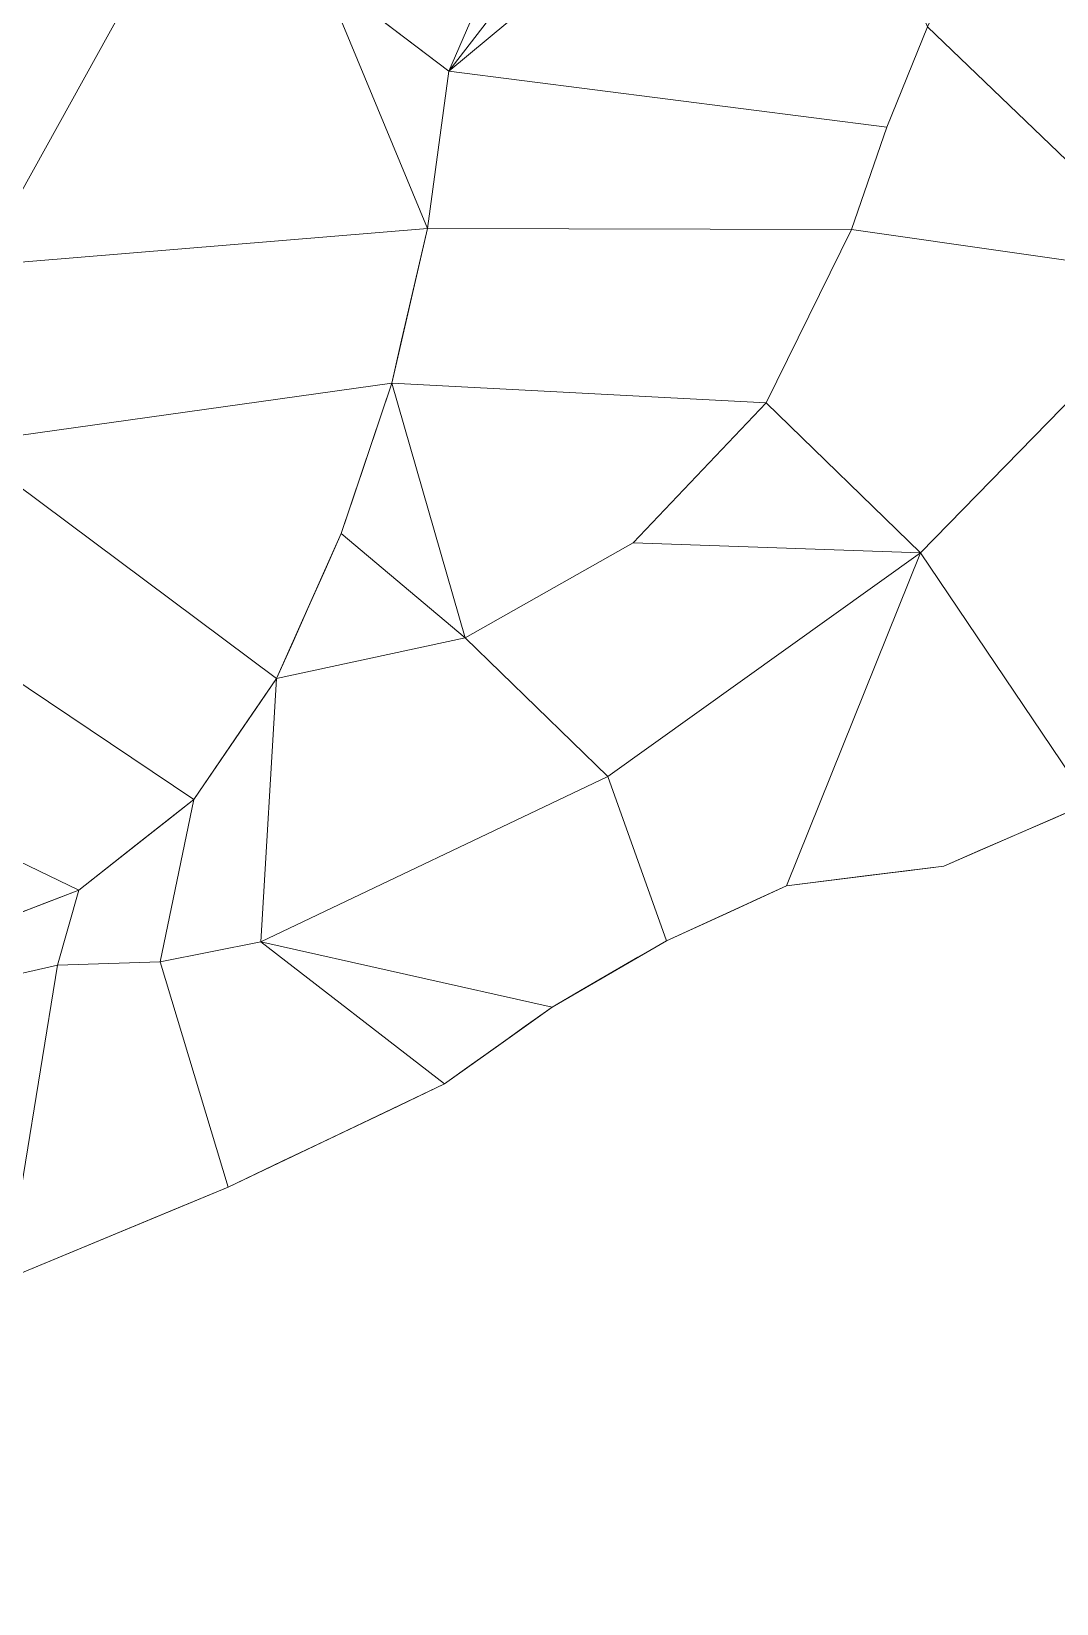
# Model space of a CAD drawing. Header units: inches. Extents: x -61 to 102, y -96 to 56.
# Drawn here: x 57.89 to 75.18, y -6.37 to 20.15 of the extents above; entities that cross this region are included whole.
import ezdxf

# ---------------------------------------------------------------- set-up
doc = ezdxf.new("R2010")
doc.units = ezdxf.units.IN
doc.header["$MEASUREMENT"] = 0
doc.layers.add('Def', color=159, linetype='Continuous', lineweight=9)
doc.layers.add('Lay0', color=21, linetype='Continuous', lineweight=9)

msp = doc.modelspace()

# ---------------------------------------------------------------- meshes
at = {"layer": 'Def', "color": 159}
mesh = msp.add_polyface(dxfattribs=at)
corners = [(26.229, 17.576, 12), (27, 17.502, 12), (29.43, 19.337, 12), (32.139, 20.729, 12), (35.047, 21.636, 12), (36.74, 22.186, 12), (38.333, 23.062, 12), (40.056, 23.643, 12), (41.854, 23.909, 12), (43.671, 23.852, 12), (44.783, 23.876, 12), (45.891, 23.97, 12), (47.205, 24.247, 12), (48.45, 24.747, 12), (49.589, 25.457, 12), (50.856, 26.638, 12), (52.294, 27.603, 12), (58.403, 29.777, 12), (64.798, 30.846, 12), (71.281, 30.778, 12), (77.652, 29.574, 12), (83.713, 27.272, 12), (81.061, 21.355, 12), (77.414, 15.994, 12), (72.883, 11.357, 12), (67.609, 7.585, 12), (61.755, 4.796, 12), (60.056, 4.456, 12), (58.324, 4.399, 12), (57.015, 4.101, 12), (55.78, 3.573, 12), (54.659, 2.834, 12), (53.81, 2.116, 12), (53.008, 1.345, 12), (51.764, 0.019, 12), (50.306, -1.066, 12), (48.678, -1.876, 12), (46.933, -2.384, 12), (45.348, -3.197, 12), (42.638, -4.609, 12), (39.73, -5.549, 12), (36.706, -5.992, 12), (36.235, -6.559, 12), (34.241, -8.008, 12), (31.953, -8.921, 12), (29.509, -9.242, 12), (33.866, -9.22, 12), (38.141, -8.378, 12), (42.18, -6.745, 12), (45.839, -4.38, 12), (49.772, -3.419, 12), (53.65, -2.258, 12), (57.464, -0.899, 12), (61.203, 0.655, 12), (64.857, 2.398, 12), (66.669, 3.694, 12), (68.598, 4.811, 12), (70.624, 5.738, 12), (73.278, 6.071, 12), (75.731, 7.137, 12), (82.041, 11.57, 12), (87.876, 16.611, 12), (93.179, 22.21, 12), (97.897, 28.31, 12), (101.983, 34.851, 12), (94.471, 36.608, 12), (86.819, 37.593, 12), (79.108, 37.794, 12), (71.415, 37.209, 12), (63.822, 35.845, 12), (61.335, 34.86, 12), (59.226, 33.216, 12), (57.131, 32.46, 12), (54.98, 31.885, 12), (52.787, 31.495, 12), (48.966, 30.154, 12), (45.222, 28.611, 12), (41.565, 26.87, 12), (38.007, 24.937, 12), (34.557, 22.816, 12), (30.316, 21.873, 12), (26.313, 20.18, 12), (22.682, 17.794, 12), (19.539, 14.792, 12), (21.517, 16.263, 12), (23.792, 17.21, 12)]
mesh.append_faces([[corners[k] for k in face] for face in [(36, 50, 35), (22, 61, 21), (9, 77, 8)]], dxfattribs={"vtx0": -1, "vtx1": -1, "color": 159})
mesh.append_faces([[corners[k] for k in face] for face in [(50, 36, 37), (51, 34, 35, 50), (49, 38, 39), (28, 52, 53, 27), (52, 28, 29), (43, 46, 47, 42), (5, 78, 79, 4), (78, 5, 6), (2, 80, 81, 1), (80, 2, 3), (26, 54, 55), (24, 59, 60, 23), (25, 56, 57, 24), (68, 18, 19), (7, 77, 78, 6), (77, 7, 8), (18, 70, 71), (75, 15, 16, 74), (17, 72, 73)]], dxfattribs={"vtx0": -1, "vtx2": -1, "color": 159})
mesh.append_faces([[corners[k] for k in face] for face in [(52, 31, 32, 33), (52, 29, 30, 31), (24, 57, 58, 59), (21, 61, 62, 63), (76, 10, 11, 12), (76, 12, 13, 14)]], dxfattribs={"vtx0": -1, "vtx3": -1, "color": 159})
mesh.append_faces([[corners[k] for k in face] for face in [(83, 84, 82)]], dxfattribs={"vtx1": -1, "color": 159})
mesh.append_faces([[corners[k] for k in face] for face in [(41, 42, 47, 40), (47, 48, 40), (43, 44, 46), (84, 85, 82), (0, 1, 81), (19, 20, 68), (66, 67, 21, 65), (69, 70, 18, 68)]], dxfattribs={"vtx1": -1, "vtx2": -1, "color": 159})
mesh.append_faces([[corners[k] for k in face] for face in [(33, 34, 51, 52), (39, 40, 48, 49), (37, 38, 49, 50), (26, 27, 53, 54), (3, 4, 79, 80), (85, 0, 81, 82), (22, 23, 60, 61), (55, 56, 25, 26), (20, 21, 67, 68), (76, 77, 9, 10), (75, 76, 14, 15), (71, 72, 17, 18), (73, 74, 16, 17)]], dxfattribs={"vtx1": -1, "vtx3": -1, "color": 159})
mesh.append_faces([[corners[k] for k in face] for face in [(44, 45, 46)]], dxfattribs={"vtx2": -1, "color": 159})
mesh.append_faces([[corners[k] for k in face] for face in [(63, 64, 65, 21)]], dxfattribs={"vtx2": -1, "vtx3": -1, "color": 159})
mesh = msp.add_polyface(dxfattribs=at)
corners = [(37.81, -4.664, 20), (36.706, -5.992, 20), (39.73, -5.549, 20), (42.638, -4.609, 20), (45.348, -3.197, 20), (46.933, -2.384, 20), (48.678, -1.876, 20), (50.306, -1.066, 20), (51.764, 0.019, 20), (53.008, 1.345, 20), (53.81, 2.116, 20), (54.659, 2.834, 20), (55.78, 3.573, 20), (57.015, 4.101, 20), (58.324, 4.399, 20), (60.056, 4.456, 20), (61.755, 4.796, 20), (67.609, 7.585, 20), (72.883, 11.357, 20), (77.414, 15.994, 20), (81.061, 21.355, 20), (83.713, 27.272, 20), (77.652, 29.574, 20), (71.281, 30.778, 20), (64.798, 30.846, 20), (58.403, 29.777, 20), (52.294, 27.603, 20), (50.856, 26.638, 20), (49.589, 25.457, 20), (48.45, 24.747, 20), (47.205, 24.247, 20), (45.891, 23.97, 20), (44.783, 23.876, 20), (43.671, 23.852, 20), (41.854, 23.909, 20), (40.056, 23.643, 20), (38.333, 23.062, 20), (36.74, 22.186, 20), (35.047, 21.636, 20), (32.139, 20.729, 20), (29.43, 19.337, 20), (27, 17.502, 20), (28.682, 17.341, 20), (30.625, 18.85, 20), (32.901, 19.783, 20), (35.344, 20.07, 20), (37.775, 19.692, 20), (39.586, 21.329, 20), (41.807, 22.343, 20), (44.231, 22.638, 20), (46.631, 22.187, 20), (48.488, 23.815, 20), (50.744, 24.818, 20), (53.196, 25.107, 20), (55.624, 24.655, 20), (58.357, 26.428, 20), (61.493, 27.31, 20), (64.75, 27.223, 20), (67.834, 26.174, 20), (69.478, 25.375, 20), (71.162, 24.662, 20), (72.88, 24.038, 20), (74.629, 23.503, 20), (73.775, 21.887, 20), (73.004, 20.229, 20), (72.318, 18.535, 20), (71.719, 16.808, 20), (70.279, 13.887, 20), (68.04, 11.522, 20), (65.204, 9.924, 20), (62.021, 9.234, 20), (60.625, 7.197, 20), (58.688, 5.666, 20), (56.383, 4.78, 20), (53.919, 4.617, 20), (52.544, 2.599, 20), (50.623, 1.092, 20), (48.337, 0.235, 20), (45.898, 0.109, 20), (44.45, -1.88, 20), (42.521, -3.407, 20), (40.252, -4.358, 20)]
mesh.append_faces([[corners[k] for k in face] for face in [(29, 51, 28), (34, 48, 33), (32, 49, 31)]], dxfattribs={"vtx0": -1, "vtx1": -1, "color": 159})
mesh.append_faces([[corners[k] for k in face] for face in [(75, 10, 11, 74), (79, 4, 5, 78), (77, 6, 7, 76), (72, 14, 15, 71), (71, 15, 16, 70), (14, 72, 73, 13), (74, 11, 12), (81, 2, 3, 80), (80, 3, 4, 79), (43, 39, 40, 42), (39, 43, 44, 38), (38, 44, 45, 37), (35, 47, 48, 34), (18, 67, 68), (23, 60, 61, 22), (58, 23, 24, 57), (31, 49, 50, 30), (51, 29, 30, 50), (49, 32, 33, 48), (52, 27, 28, 51), (27, 52, 53, 26)]], dxfattribs={"vtx0": -1, "vtx2": -1, "color": 159})
mesh.append_faces([[corners[k] for k in face] for face in [(76, 7, 8, 9), (37, 45, 46, 47), (47, 35, 36, 37), (23, 58, 59, 60)]], dxfattribs={"vtx0": -1, "vtx3": -1, "color": 159})
mesh.append_faces([[corners[k] for k in face] for face in [(41, 42, 40)]], dxfattribs={"vtx1": -1, "color": 159})
mesh.append_faces([[corners[k] for k in face] for face in [(65, 66, 19, 64), (62, 63, 20), (61, 62, 22), (54, 55, 26, 53)]], dxfattribs={"vtx1": -1, "vtx2": -1, "color": 159})
mesh.append_faces([[corners[k] for k in face] for face in [(9, 10, 75, 76), (5, 6, 77, 78), (12, 13, 73, 74), (68, 69, 17, 18), (66, 67, 18, 19), (69, 70, 16, 17), (63, 64, 19, 20), (56, 57, 24, 25), (55, 56, 25, 26)]], dxfattribs={"vtx1": -1, "vtx3": -1, "color": 159})
mesh.append_faces([[corners[k] for k in face] for face in [(0, 1, 2, 81)]], dxfattribs={"vtx2": -1, "color": 159})
mesh.append_faces([[corners[k] for k in face] for face in [(20, 21, 22, 62)]], dxfattribs={"vtx2": -1, "vtx3": -1, "color": 159})
mesh = msp.add_polyface(dxfattribs=at)
corners = [(72.88, 24.038, 27.4), (71.162, 24.662, 27.4), (69.478, 25.375, 27.4), (67.834, 26.174, 27.4), (64.75, 27.223, 27.4), (61.493, 27.31, 27.4), (58.357, 26.428, 27.4), (55.624, 24.655, 27.4), (58.124, 23.701, 27.4), (60.522, 22.512, 27.4), (62.796, 21.1, 27.4), (64.925, 19.478, 27.4), (64.57, 16.824, 27.4), (63.964, 14.217, 27.4), (63.111, 11.679, 27.4), (62.021, 9.234, 27.4), (65.204, 9.924, 27.4), (68.04, 11.522, 27.4), (70.279, 13.887, 27.4), (71.719, 16.808, 27.4), (72.318, 18.535, 27.4), (73.004, 20.229, 27.4), (73.775, 21.887, 27.4), (74.629, 23.503, 27.4)]
mesh.append_faces([[corners[k] for k in face] for face in [(14, 16, 13)]], dxfattribs={"vtx0": -1, "vtx1": -1, "color": 159})
mesh.append_faces([[corners[k] for k in face] for face in [(21, 1, 11, 20)]], dxfattribs={"vtx0": -1, "vtx1": -1, "vtx2": -1, "color": 159})
mesh.append_faces([[corners[k] for k in face] for face in [(6, 8, 9, 5), (11, 2, 3)]], dxfattribs={"vtx0": -1, "vtx2": -1, "color": 159})
mesh.append_faces([[corners[k] for k in face] for face in [(15, 16, 14), (7, 8, 6)]], dxfattribs={"vtx1": -1, "color": 159})
mesh.append_faces([[corners[k] for k in face] for face in [(17, 18, 13, 16), (1, 2, 11)]], dxfattribs={"vtx1": -1, "vtx2": -1, "color": 159})
mesh.append_faces([[corners[k] for k in face] for face in [(12, 13, 18, 19), (10, 11, 3, 4), (9, 10, 4, 5), (11, 12, 19, 20), (21, 22, 0, 1)]], dxfattribs={"vtx1": -1, "vtx3": -1, "color": 159})
mesh.append_faces([[corners[k] for k in face] for face in [(22, 23, 0)]], dxfattribs={"vtx2": -1, "color": 159})
mesh = msp.add_polyface(dxfattribs=at)
corners = [(64.57, 16.824, 94.5), (64.925, 19.478, 94.5), (62.796, 21.1, 94.5), (60.522, 22.512, 94.5), (58.124, 23.701, 94.5), (55.624, 24.655, 94.5), (53.196, 25.107, 94.5), (50.744, 24.818, 94.5), (48.488, 23.815, 94.5), (46.631, 22.187, 94.5), (49.449, 21.106, 94.5), (52.14, 19.737, 94.5), (54.675, 18.096, 94.5), (57.024, 16.201, 94.5), (56.706, 13.199, 94.5), (56.077, 10.247, 94.5), (55.145, 7.375, 94.5), (53.919, 4.617, 94.5), (56.383, 4.78, 94.5), (58.688, 5.666, 94.5), (60.625, 7.197, 94.5), (62.021, 9.234, 94.5), (63.111, 11.679, 94.5), (63.964, 14.217, 94.5)]
mesh.append_faces([[corners[k] for k in face] for face in [(2, 0, 1)]], dxfattribs={"vtx0": -1, "color": 159})
mesh.append_faces([[corners[k] for k in face] for face in [(5, 12, 4)]], dxfattribs={"vtx0": -1, "vtx1": -1, "color": 159})
mesh.append_faces([[corners[k] for k in face] for face in [(13, 0, 2, 3)]], dxfattribs={"vtx0": -1, "vtx1": -1, "vtx3": -1, "color": 159})
mesh.append_faces([[corners[k] for k in face] for face in [(15, 20, 21, 14), (11, 6, 7)]], dxfattribs={"vtx0": -1, "vtx2": -1, "color": 159})
mesh.append_faces([[corners[k] for k in face] for face in [(14, 21, 22, 23)]], dxfattribs={"vtx0": -1, "vtx3": -1, "color": 159})
mesh.append_faces([[corners[k] for k in face] for face in [(9, 10, 8)]], dxfattribs={"vtx1": -1, "color": 159})
mesh.append_faces([[corners[k] for k in face] for face in [(19, 20, 15, 16), (10, 11, 7, 8), (13, 14, 23, 0), (12, 13, 3, 4), (11, 12, 5, 6)]], dxfattribs={"vtx1": -1, "vtx3": -1, "color": 159})
mesh.append_faces([[corners[k] for k in face] for face in [(16, 17, 18, 19)]], dxfattribs={"vtx3": -1, "color": 159})
at = {"layer": 'Lay0', "color": 251}
mesh = msp.add_polyface(dxfattribs=at)
corners = [(64.925, 19.478, 94.5), (64.925, 19.478, 71.6), (64.392, 19.884, 71.6), (63.86, 20.289, 71.6), (63.328, 20.695, 71.6), (62.796, 21.1, 71.6), (62.796, 21.1, 94.5)]
mesh.append_faces([[corners[k] for k in face] for face in [(6, 0, 3, 4)]], dxfattribs={"vtx1": -1, "vtx3": -1, "color": 251})
mesh.append_faces([[corners[k] for k in face] for face in [(4, 5, 6)]], dxfattribs={"vtx2": -1, "color": 251})
mesh.append_faces([[corners[k] for k in face] for face in [(0, 1, 2, 3)]], dxfattribs={"vtx3": -1, "color": 251})
mesh = msp.add_polyface(dxfattribs=at)
corners = [(64.925, 19.478, 62), (64.925, 19.478, 27.4), (62.796, 21.1, 27.4), (62.796, 21.1, 62), (63.328, 20.695, 62), (63.86, 20.289, 62), (64.392, 19.884, 62)]
mesh.append_faces([[corners[k] for k in face] for face in [(2, 4, 5, 1)]], dxfattribs={"vtx0": -1, "vtx2": -1, "color": 251})
mesh.append_faces([[corners[k] for k in face] for face in [(3, 4, 2)]], dxfattribs={"vtx1": -1, "color": 251})
mesh.append_faces([[corners[k] for k in face] for face in [(6, 0, 1, 5)]], dxfattribs={"vtx2": -1, "color": 251})
at = {"layer": 'Lay0', "color": 250}
mesh = msp.add_polyface(dxfattribs=at)
corners = [(62.796, 21.1, 62), (62.796, 21.1, 71.6), (63.328, 20.695, 71.6), (63.86, 20.289, 71.6), (64.392, 19.884, 71.6), (64.925, 19.478, 71.6), (64.925, 19.478, 62), (64.392, 19.884, 62), (63.86, 20.289, 62), (63.328, 20.695, 62)]
mesh.append_faces([[corners[k] for k in face] for face in [(8, 3, 4, 7), (2, 8, 9, 1), (8, 2, 3)]], dxfattribs={"vtx0": -1, "vtx2": -1, "color": 250})
mesh.append_faces([[corners[k] for k in face] for face in [(5, 6, 7, 4), (9, 0, 1)]], dxfattribs={"vtx2": -1, "color": 250})
at = {"layer": 'Lay0', "color": 251}
mesh = msp.add_polyface(dxfattribs=at)
corners = [(72.318, 18.535, 27.4), (72.318, 18.535, 20), (73.004, 20.229, 20), (73.004, 20.229, 27.4)]
mesh.append_faces([[corners[k] for k in face] for face in [(0, 1, 2, 3)]], dxfattribs={"color": 251})
mesh = msp.add_polyface(dxfattribs=at)
corners = [(64.57, 16.824, 27.4), (64.925, 19.478, 27.4), (64.925, 19.478, 62), (64.836, 18.815, 62), (64.747, 18.151, 62), (64.658, 17.488, 62), (64.57, 16.824, 62)]
mesh.append_faces([[corners[k] for k in face] for face in [(5, 0, 4), (1, 4, 0)]], dxfattribs={"vtx0": -1, "vtx1": -1, "color": 251})
mesh.append_faces([[corners[k] for k in face] for face in [(6, 0, 5), (3, 4, 1, 2)]], dxfattribs={"vtx1": -1, "color": 251})
at = {"layer": 'Lay0', "color": 250}
mesh = msp.add_polyface(dxfattribs=at)
corners = [(64.925, 19.478, 62), (64.925, 19.478, 71.6), (64.836, 18.815, 71.6), (64.747, 18.151, 71.6), (64.658, 17.488, 71.6), (64.57, 16.824, 71.6), (64.57, 16.824, 62), (64.658, 17.488, 62), (64.747, 18.151, 62), (64.836, 18.815, 62)]
mesh.append_faces([[corners[k] for k in face] for face in [(4, 7, 8, 3)]], dxfattribs={"vtx0": -1, "vtx2": -1, "color": 250})
mesh.append_faces([[corners[k] for k in face] for face in [(2, 3, 8, 9)]], dxfattribs={"vtx1": -1, "vtx3": -1, "color": 250})
mesh.append_faces([[corners[k] for k in face] for face in [(5, 6, 7, 4)]], dxfattribs={"vtx2": -1, "color": 250})
mesh.append_faces([[corners[k] for k in face] for face in [(9, 0, 1, 2)]], dxfattribs={"vtx3": -1, "color": 250})
at = {"layer": 'Lay0', "color": 251}
mesh = msp.add_polyface(dxfattribs=at)
corners = [(64.57, 16.824, 71.6), (64.658, 17.488, 71.6), (64.747, 18.151, 71.6), (64.836, 18.815, 71.6), (64.925, 19.478, 71.6), (64.925, 19.478, 94.5), (64.57, 16.824, 94.5)]
mesh.append_faces([[corners[k] for k in face] for face in [(6, 1, 2), (2, 5, 6)]], dxfattribs={"vtx0": -1, "vtx2": -1, "color": 251})
mesh.append_faces([[corners[k] for k in face] for face in [(6, 0, 1), (3, 4, 5, 2)]], dxfattribs={"vtx2": -1, "color": 251})
mesh = msp.add_polyface(dxfattribs=at)
corners = [(71.719, 16.808, 27.4), (71.719, 16.808, 20), (72.318, 18.535, 20), (72.318, 18.535, 27.4)]
mesh.append_faces([[corners[k] for k in face] for face in [(0, 1, 2, 3)]], dxfattribs={"color": 251})
mesh = msp.add_polyface(dxfattribs=at)
corners = [(64.57, 16.824, 27.4), (64.57, 16.824, 62), (64.418, 16.172, 62), (64.267, 15.521, 62), (64.115, 14.869, 62), (63.964, 14.217, 62), (63.964, 14.217, 27.4)]
mesh.append_faces([[corners[k] for k in face] for face in [(4, 6, 3), (3, 0, 2), (0, 3, 6)]], dxfattribs={"vtx0": -1, "vtx1": -1, "color": 251})
mesh.append_faces([[corners[k] for k in face] for face in [(5, 6, 4), (1, 2, 0)]], dxfattribs={"vtx1": -1, "color": 251})
at = {"layer": 'Lay0', "color": 250}
mesh = msp.add_polyface(dxfattribs=at)
corners = [(64.57, 16.824, 62), (64.57, 16.824, 71.6), (64.418, 16.172, 71.6), (64.267, 15.521, 71.6), (64.115, 14.869, 71.6), (63.964, 14.217, 71.6), (63.964, 14.217, 62), (64.115, 14.869, 62), (64.267, 15.521, 62), (64.418, 16.172, 62)]
mesh.append_faces([[corners[k] for k in face] for face in [(4, 7, 8, 3)]], dxfattribs={"vtx0": -1, "vtx2": -1, "color": 250})
mesh.append_faces([[corners[k] for k in face] for face in [(2, 3, 8, 9)]], dxfattribs={"vtx1": -1, "vtx3": -1, "color": 250})
mesh.append_faces([[corners[k] for k in face] for face in [(5, 6, 7, 4)]], dxfattribs={"vtx2": -1, "color": 250})
mesh.append_faces([[corners[k] for k in face] for face in [(9, 0, 1, 2)]], dxfattribs={"vtx3": -1, "color": 250})
at = {"layer": 'Lay0', "color": 251}
mesh = msp.add_polyface(dxfattribs=at)
corners = [(64.57, 16.824, 71.6), (64.57, 16.824, 94.5), (63.964, 14.217, 94.5), (63.964, 14.217, 71.6), (64.115, 14.869, 71.6), (64.267, 15.521, 71.6), (64.418, 16.172, 71.6)]
mesh.append_faces([[corners[k] for k in face] for face in [(2, 4, 5), (5, 1, 2), (1, 5, 6)]], dxfattribs={"vtx0": -1, "vtx2": -1, "color": 251})
mesh.append_faces([[corners[k] for k in face] for face in [(2, 3, 4), (6, 0, 1)]], dxfattribs={"vtx2": -1, "color": 251})
mesh = msp.add_polyface(dxfattribs=at)
corners = [(70.279, 13.887, 27.4), (70.279, 13.887, 20), (71.719, 16.808, 20), (71.719, 16.808, 27.4)]
mesh.append_faces([[corners[k] for k in face] for face in [(0, 1, 2, 3)]], dxfattribs={"color": 251})
at = {"layer": 'Lay0', "color": 252}
mesh = msp.add_polyface(dxfattribs=at)
corners = [(72.883, 11.357, 20), (72.883, 11.357, 12), (77.414, 15.994, 12), (77.414, 15.994, 20)]
mesh.append_faces([[corners[k] for k in face] for face in [(0, 1, 2, 3)]], dxfattribs={"color": 252})
at = {"layer": 'Lay0', "color": 251}
mesh = msp.add_polyface(dxfattribs=at)
corners = [(63.964, 14.217, 27.4), (63.964, 14.217, 62), (63.751, 13.582, 62), (63.538, 12.948, 62), (63.325, 12.313, 62), (63.111, 11.679, 62), (63.111, 11.679, 27.4)]
mesh.append_faces([[corners[k] for k in face] for face in [(0, 2, 3, 6)]], dxfattribs={"vtx0": -1, "vtx2": -1, "color": 251})
mesh.append_faces([[corners[k] for k in face] for face in [(1, 2, 0)]], dxfattribs={"vtx1": -1, "color": 251})
mesh.append_faces([[corners[k] for k in face] for face in [(4, 5, 6, 3)]], dxfattribs={"vtx2": -1, "color": 251})
at = {"layer": 'Lay0', "color": 250}
mesh = msp.add_polyface(dxfattribs=at)
corners = [(63.964, 14.217, 62), (63.964, 14.217, 71.6), (63.751, 13.582, 71.6), (63.538, 12.948, 71.6), (63.325, 12.313, 71.6), (63.111, 11.679, 71.6), (63.111, 11.679, 62), (63.325, 12.313, 62), (63.538, 12.948, 62), (63.751, 13.582, 62)]
mesh.append_faces([[corners[k] for k in face] for face in [(4, 7, 8, 3)]], dxfattribs={"vtx0": -1, "vtx2": -1, "color": 250})
mesh.append_faces([[corners[k] for k in face] for face in [(2, 3, 8, 9)]], dxfattribs={"vtx1": -1, "vtx3": -1, "color": 250})
mesh.append_faces([[corners[k] for k in face] for face in [(5, 6, 7, 4)]], dxfattribs={"vtx2": -1, "color": 250})
mesh.append_faces([[corners[k] for k in face] for face in [(9, 0, 1, 2)]], dxfattribs={"vtx3": -1, "color": 250})
at = {"layer": 'Lay0', "color": 251}
mesh = msp.add_polyface(dxfattribs=at)
corners = [(63.964, 14.217, 71.6), (63.964, 14.217, 94.5), (63.111, 11.679, 94.5), (63.111, 11.679, 71.6), (63.325, 12.313, 71.6), (63.538, 12.948, 71.6), (63.751, 13.582, 71.6)]
mesh.append_faces([[corners[k] for k in face] for face in [(1, 2, 5, 6)]], dxfattribs={"vtx1": -1, "vtx3": -1, "color": 251})
mesh.append_faces([[corners[k] for k in face] for face in [(6, 0, 1)]], dxfattribs={"vtx2": -1, "color": 251})
mesh.append_faces([[corners[k] for k in face] for face in [(2, 3, 4, 5)]], dxfattribs={"vtx3": -1, "color": 251})
mesh = msp.add_polyface(dxfattribs=at)
corners = [(68.04, 11.522, 27.4), (68.04, 11.522, 20), (70.279, 13.887, 20), (70.279, 13.887, 27.4)]
mesh.append_faces([[corners[k] for k in face] for face in [(0, 1, 2, 3)]], dxfattribs={"color": 251})
mesh = msp.add_polyface(dxfattribs=at)
corners = [(63.111, 11.679, 27.4), (63.111, 11.679, 62), (62.839, 11.068, 62), (62.566, 10.456, 62), (62.294, 9.845, 62), (62.021, 9.234, 62), (62.021, 9.234, 27.4)]
mesh.append_faces([[corners[k] for k in face] for face in [(0, 2, 3, 6)]], dxfattribs={"vtx0": -1, "vtx2": -1, "color": 251})
mesh.append_faces([[corners[k] for k in face] for face in [(1, 2, 0)]], dxfattribs={"vtx1": -1, "color": 251})
mesh.append_faces([[corners[k] for k in face] for face in [(4, 5, 6, 3)]], dxfattribs={"vtx2": -1, "color": 251})
at = {"layer": 'Lay0', "color": 250}
mesh = msp.add_polyface(dxfattribs=at)
corners = [(63.111, 11.679, 62), (63.111, 11.679, 71.6), (62.839, 11.068, 71.6), (62.566, 10.456, 71.6), (62.294, 9.845, 71.6), (62.021, 9.234, 71.6), (62.021, 9.234, 62), (62.294, 9.845, 62), (62.566, 10.456, 62), (62.839, 11.068, 62)]
mesh.append_faces([[corners[k] for k in face] for face in [(4, 7, 8, 3)]], dxfattribs={"vtx0": -1, "vtx2": -1, "color": 250})
mesh.append_faces([[corners[k] for k in face] for face in [(2, 3, 8, 9)]], dxfattribs={"vtx1": -1, "vtx3": -1, "color": 250})
mesh.append_faces([[corners[k] for k in face] for face in [(5, 6, 7, 4)]], dxfattribs={"vtx2": -1, "color": 250})
mesh.append_faces([[corners[k] for k in face] for face in [(9, 0, 1, 2)]], dxfattribs={"vtx3": -1, "color": 250})
at = {"layer": 'Lay0', "color": 251}
mesh = msp.add_polyface(dxfattribs=at)
corners = [(63.111, 11.679, 71.6), (63.111, 11.679, 94.5), (62.021, 9.234, 94.5), (62.021, 9.234, 71.6), (62.294, 9.845, 71.6), (62.566, 10.456, 71.6), (62.839, 11.068, 71.6)]
mesh.append_faces([[corners[k] for k in face] for face in [(1, 2, 5, 6)]], dxfattribs={"vtx1": -1, "vtx3": -1, "color": 251})
mesh.append_faces([[corners[k] for k in face] for face in [(6, 0, 1)]], dxfattribs={"vtx2": -1, "color": 251})
mesh.append_faces([[corners[k] for k in face] for face in [(2, 3, 4, 5)]], dxfattribs={"vtx3": -1, "color": 251})
mesh = msp.add_polyface(dxfattribs=at)
corners = [(65.204, 9.924, 27.4), (65.204, 9.924, 20), (68.04, 11.522, 20), (68.04, 11.522, 27.4)]
mesh.append_faces([[corners[k] for k in face] for face in [(3, 0, 1, 2)]], dxfattribs={"color": 251})
at = {"layer": 'Lay0', "color": 252}
mesh = msp.add_polyface(dxfattribs=at)
corners = [(67.609, 7.585, 20), (67.609, 7.585, 12), (72.883, 11.357, 12), (72.883, 11.357, 20)]
mesh.append_faces([[corners[k] for k in face] for face in [(0, 1, 2, 3)]], dxfattribs={"color": 252})
at = {"layer": 'Lay0', "color": 251}
mesh = msp.add_polyface(dxfattribs=at)
corners = [(62.021, 9.234, 27.4), (62.021, 9.234, 20), (65.204, 9.924, 20), (65.204, 9.924, 27.4)]
mesh.append_faces([[corners[k] for k in face] for face in [(3, 0, 1, 2)]], dxfattribs={"color": 251})
mesh = msp.add_polyface(dxfattribs=at)
corners = [(60.625, 7.197, 94.5), (60.625, 7.197, 71.6), (60.974, 7.706, 71.6), (61.323, 8.215, 71.6), (61.672, 8.725, 71.6), (62.021, 9.234, 71.6), (62.021, 9.234, 94.5)]
mesh.append_faces([[corners[k] for k in face] for face in [(0, 2, 3), (3, 6, 0), (6, 3, 4)]], dxfattribs={"vtx0": -1, "vtx2": -1, "color": 251})
mesh.append_faces([[corners[k] for k in face] for face in [(0, 1, 2), (4, 5, 6)]], dxfattribs={"vtx2": -1, "color": 251})
mesh = msp.add_polyface(dxfattribs=at)
corners = [(62.021, 9.234, 20), (62.021, 9.234, 27.4), (61.672, 8.725, 27.4), (61.323, 8.215, 27.4), (60.974, 7.706, 27.4), (60.625, 7.197, 27.4), (60.625, 7.197, 20)]
mesh.append_faces([[corners[k] for k in face] for face in [(4, 6, 3), (3, 0, 2), (0, 3, 6)]], dxfattribs={"vtx0": -1, "vtx1": -1, "color": 251})
mesh.append_faces([[corners[k] for k in face] for face in [(5, 6, 4), (1, 2, 0)]], dxfattribs={"vtx1": -1, "color": 251})
mesh = msp.add_polyface(dxfattribs=at)
corners = [(62.021, 9.234, 27.4), (62.021, 9.234, 62), (61.672, 8.725, 62), (61.323, 8.215, 62), (60.974, 7.706, 62), (60.625, 7.197, 62), (60.625, 7.197, 27.4), (60.974, 7.706, 27.4), (61.323, 8.215, 27.4), (61.672, 8.725, 27.4)]
mesh.append_faces([[corners[k] for k in face] for face in [(4, 7, 8, 3), (9, 2, 3, 8)]], dxfattribs={"vtx0": -1, "vtx2": -1, "color": 251})
mesh.append_faces([[corners[k] for k in face] for face in [(5, 6, 7, 4)]], dxfattribs={"vtx2": -1, "color": 251})
mesh.append_faces([[corners[k] for k in face] for face in [(9, 0, 1, 2)]], dxfattribs={"vtx3": -1, "color": 251})
at = {"layer": 'Lay0', "color": 250}
mesh = msp.add_polyface(dxfattribs=at)
corners = [(62.021, 9.234, 62), (62.021, 9.234, 71.6), (61.672, 8.725, 71.6), (61.323, 8.215, 71.6), (60.974, 7.706, 71.6), (60.625, 7.197, 71.6), (60.625, 7.197, 62), (60.974, 7.706, 62), (61.323, 8.215, 62), (61.672, 8.725, 62)]
mesh.append_faces([[corners[k] for k in face] for face in [(4, 7, 8, 3)]], dxfattribs={"vtx0": -1, "vtx2": -1, "color": 250})
mesh.append_faces([[corners[k] for k in face] for face in [(2, 3, 8, 9)]], dxfattribs={"vtx1": -1, "vtx3": -1, "color": 250})
mesh.append_faces([[corners[k] for k in face] for face in [(5, 6, 7, 4)]], dxfattribs={"vtx2": -1, "color": 250})
mesh.append_faces([[corners[k] for k in face] for face in [(9, 0, 1, 2)]], dxfattribs={"vtx3": -1, "color": 250})
at = {"layer": 'Lay0', "color": 252}
mesh = msp.add_polyface(dxfattribs=at)
corners = [(61.755, 4.796, 20), (61.755, 4.796, 12), (67.609, 7.585, 12), (67.609, 7.585, 20)]
mesh.append_faces([[corners[k] for k in face] for face in [(0, 1, 2, 3)]], dxfattribs={"color": 252})
at = {"layer": 'Lay0', "color": 251}
mesh = msp.add_polyface(dxfattribs=at)
corners = [(58.688, 5.666, 94.5), (58.688, 5.666, 71.6), (59.172, 6.049, 71.6), (59.656, 6.432, 71.6), (60.141, 6.814, 71.6), (60.625, 7.197, 71.6), (60.625, 7.197, 94.5)]
mesh.append_faces([[corners[k] for k in face] for face in [(0, 2, 3), (3, 6, 0), (6, 3, 4)]], dxfattribs={"vtx0": -1, "vtx2": -1, "color": 251})
mesh.append_faces([[corners[k] for k in face] for face in [(0, 1, 2), (4, 5, 6)]], dxfattribs={"vtx2": -1, "color": 251})
mesh = msp.add_polyface(dxfattribs=at)
corners = [(60.625, 7.197, 20), (60.625, 7.197, 27.4), (60.141, 6.814, 27.4), (59.656, 6.432, 27.4), (59.172, 6.049, 27.4), (58.688, 5.666, 27.4), (58.688, 5.666, 20)]
mesh.append_faces([[corners[k] for k in face] for face in [(4, 6, 3), (3, 0, 2), (0, 3, 6)]], dxfattribs={"vtx0": -1, "vtx1": -1, "color": 251})
mesh.append_faces([[corners[k] for k in face] for face in [(5, 6, 4), (1, 2, 0)]], dxfattribs={"vtx1": -1, "color": 251})
mesh = msp.add_polyface(dxfattribs=at)
corners = [(60.625, 7.197, 27.4), (60.625, 7.197, 62), (60.141, 6.814, 62), (59.656, 6.432, 62), (59.172, 6.049, 62), (58.688, 5.666, 62), (58.688, 5.666, 27.4), (59.172, 6.049, 27.4), (59.656, 6.432, 27.4), (60.141, 6.814, 27.4)]
mesh.append_faces([[corners[k] for k in face] for face in [(8, 3, 4, 7)]], dxfattribs={"vtx0": -1, "vtx2": -1, "color": 251})
mesh.append_faces([[corners[k] for k in face] for face in [(8, 9, 2, 3)]], dxfattribs={"vtx1": -1, "vtx3": -1, "color": 251})
mesh.append_faces([[corners[k] for k in face] for face in [(5, 6, 7, 4)]], dxfattribs={"vtx2": -1, "color": 251})
mesh.append_faces([[corners[k] for k in face] for face in [(9, 0, 1, 2)]], dxfattribs={"vtx3": -1, "color": 251})
at = {"layer": 'Lay0', "color": 250}
mesh = msp.add_polyface(dxfattribs=at)
corners = [(60.625, 7.197, 62), (60.625, 7.197, 71.6), (60.141, 6.814, 71.6), (59.656, 6.432, 71.6), (59.172, 6.049, 71.6), (58.688, 5.666, 71.6), (58.688, 5.666, 62), (59.172, 6.049, 62), (59.656, 6.432, 62), (60.141, 6.814, 62)]
mesh.append_faces([[corners[k] for k in face] for face in [(4, 7, 8, 3)]], dxfattribs={"vtx0": -1, "vtx2": -1, "color": 250})
mesh.append_faces([[corners[k] for k in face] for face in [(2, 3, 8, 9)]], dxfattribs={"vtx1": -1, "vtx3": -1, "color": 250})
mesh.append_faces([[corners[k] for k in face] for face in [(5, 6, 7, 4)]], dxfattribs={"vtx2": -1, "color": 250})
mesh.append_faces([[corners[k] for k in face] for face in [(9, 0, 1, 2)]], dxfattribs={"vtx3": -1, "color": 250})
at = {"layer": 'Lay0', "color": 252}
mesh = msp.add_polyface(dxfattribs=at)
corners = [(73.278, 6.071), (73.891, 6.337), (74.504, 6.604), (75.118, 6.87), (75.731, 7.137), (75.731, 7.137, 12), (73.278, 6.071, 12)]
mesh.append_faces([[corners[k] for k in face] for face in [(6, 1, 2), (2, 5, 6), (5, 2, 3)]], dxfattribs={"vtx0": -1, "vtx2": -1, "color": 252})
mesh.append_faces([[corners[k] for k in face] for face in [(6, 0, 1), (3, 4, 5)]], dxfattribs={"vtx2": -1, "color": 252})
mesh = msp.add_polyface(dxfattribs=at)
corners = [(70.624, 5.738), (71.288, 5.821), (71.951, 5.904), (72.614, 5.988), (73.278, 6.071), (73.278, 6.071, 12), (70.624, 5.738, 12)]
mesh.append_faces([[corners[k] for k in face] for face in [(6, 1, 2), (2, 5, 6), (5, 2, 3)]], dxfattribs={"vtx0": -1, "vtx2": -1, "color": 252})
mesh.append_faces([[corners[k] for k in face] for face in [(6, 0, 1), (3, 4, 5)]], dxfattribs={"vtx2": -1, "color": 252})
at = {"layer": 'Lay0', "color": 251}
mesh = msp.add_polyface(dxfattribs=at)
corners = [(56.383, 4.78, 94.5), (56.383, 4.78, 71.6), (56.959, 5.001, 71.6), (57.535, 5.223, 71.6), (58.111, 5.445, 71.6), (58.688, 5.666, 71.6), (58.688, 5.666, 94.5)]
mesh.append_faces([[corners[k] for k in face] for face in [(0, 2, 3), (3, 6, 0), (6, 3, 4)]], dxfattribs={"vtx0": -1, "vtx2": -1, "color": 251})
mesh.append_faces([[corners[k] for k in face] for face in [(0, 1, 2), (4, 5, 6)]], dxfattribs={"vtx2": -1, "color": 251})
mesh = msp.add_polyface(dxfattribs=at)
corners = [(58.688, 5.666, 20), (58.688, 5.666, 27.4), (58.111, 5.445, 27.4), (57.535, 5.223, 27.4), (56.959, 5.001, 27.4), (56.383, 4.78, 27.4), (56.383, 4.78, 20)]
mesh.append_faces([[corners[k] for k in face] for face in [(4, 6, 3), (3, 0, 2), (0, 3, 6)]], dxfattribs={"vtx0": -1, "vtx1": -1, "color": 251})
mesh.append_faces([[corners[k] for k in face] for face in [(5, 6, 4), (1, 2, 0)]], dxfattribs={"vtx1": -1, "color": 251})
mesh = msp.add_polyface(dxfattribs=at)
corners = [(58.688, 5.666, 27.4), (58.688, 5.666, 62), (58.111, 5.445, 62), (57.535, 5.223, 62), (56.959, 5.001, 62), (56.383, 4.78, 62), (56.383, 4.78, 27.4), (56.959, 5.001, 27.4), (57.535, 5.223, 27.4), (58.111, 5.445, 27.4)]
mesh.append_faces([[corners[k] for k in face] for face in [(4, 7, 8, 3)]], dxfattribs={"vtx0": -1, "vtx2": -1, "color": 251})
mesh.append_faces([[corners[k] for k in face] for face in [(2, 3, 8, 9)]], dxfattribs={"vtx1": -1, "vtx3": -1, "color": 251})
mesh.append_faces([[corners[k] for k in face] for face in [(5, 6, 7, 4)]], dxfattribs={"vtx2": -1, "color": 251})
mesh.append_faces([[corners[k] for k in face] for face in [(9, 0, 1, 2)]], dxfattribs={"vtx3": -1, "color": 251})
at = {"layer": 'Lay0', "color": 250}
mesh = msp.add_polyface(dxfattribs=at)
corners = [(58.688, 5.666, 62), (58.688, 5.666, 71.6), (58.111, 5.445, 71.6), (57.535, 5.223, 71.6), (56.959, 5.001, 71.6), (56.383, 4.78, 71.6), (56.383, 4.78, 62), (56.959, 5.001, 62), (57.535, 5.223, 62), (58.111, 5.445, 62)]
mesh.append_faces([[corners[k] for k in face] for face in [(4, 7, 8, 3)]], dxfattribs={"vtx0": -1, "vtx2": -1, "color": 250})
mesh.append_faces([[corners[k] for k in face] for face in [(2, 3, 8, 9)]], dxfattribs={"vtx1": -1, "vtx3": -1, "color": 250})
mesh.append_faces([[corners[k] for k in face] for face in [(5, 6, 7, 4)]], dxfattribs={"vtx2": -1, "color": 250})
mesh.append_faces([[corners[k] for k in face] for face in [(9, 0, 1, 2)]], dxfattribs={"vtx3": -1, "color": 250})
at = {"layer": 'Lay0', "color": 252}
mesh = msp.add_polyface(dxfattribs=at)
corners = [(68.598, 4.811), (69.104, 5.043), (69.611, 5.274), (70.118, 5.506), (70.624, 5.738), (70.624, 5.738, 12), (68.598, 4.811, 12)]
mesh.append_faces([[corners[k] for k in face] for face in [(6, 1, 2), (2, 5, 6), (5, 2, 3)]], dxfattribs={"vtx0": -1, "vtx2": -1, "color": 252})
mesh.append_faces([[corners[k] for k in face] for face in [(6, 0, 1), (3, 4, 5)]], dxfattribs={"vtx2": -1, "color": 252})
mesh = msp.add_polyface(dxfattribs=at)
corners = [(60.056, 4.456, 20), (60.056, 4.456, 12), (61.755, 4.796, 12), (61.755, 4.796, 20)]
mesh.append_faces([[corners[k] for k in face] for face in [(0, 1, 2, 3)]], dxfattribs={"color": 252})
mesh = msp.add_polyface(dxfattribs=at)
corners = [(66.669, 3.694), (67.151, 3.974), (67.634, 4.253), (68.116, 4.532), (68.598, 4.811), (68.598, 4.811, 12), (66.669, 3.694, 12)]
mesh.append_faces([[corners[k] for k in face] for face in [(6, 1, 2), (2, 5, 6), (5, 2, 3)]], dxfattribs={"vtx0": -1, "vtx2": -1, "color": 252})
mesh.append_faces([[corners[k] for k in face] for face in [(6, 0, 1), (3, 4, 5)]], dxfattribs={"vtx2": -1, "color": 252})
mesh = msp.add_polyface(dxfattribs=at)
corners = [(57.015, 4.101, 20), (57.015, 4.101, 12), (58.324, 4.399, 12), (58.324, 4.399, 20)]
mesh.append_faces([[corners[k] for k in face] for face in [(0, 1, 2, 3)]], dxfattribs={"color": 252})
mesh = msp.add_polyface(dxfattribs=at)
corners = [(58.324, 4.399, 20), (58.324, 4.399, 12), (60.056, 4.456, 12), (60.056, 4.456, 20)]
mesh.append_faces([[corners[k] for k in face] for face in [(3, 0, 1, 2)]], dxfattribs={"color": 252})
mesh = msp.add_polyface(dxfattribs=at)
corners = [(64.857, 2.398), (65.31, 2.722), (65.763, 3.046), (66.216, 3.37), (66.669, 3.694), (66.669, 3.694, 12), (64.857, 2.398, 12)]
mesh.append_faces([[corners[k] for k in face] for face in [(6, 1, 2), (2, 5, 6)]], dxfattribs={"vtx0": -1, "vtx2": -1, "color": 252})
mesh.append_faces([[corners[k] for k in face] for face in [(6, 0, 1), (3, 4, 5, 2)]], dxfattribs={"vtx2": -1, "color": 252})
mesh = msp.add_polyface(dxfattribs=at)
corners = [(61.203, 0.655), (62.116, 1.091), (63.03, 1.527), (63.943, 1.962), (64.857, 2.398), (64.857, 2.398, 12), (61.203, 0.655, 12)]
mesh.append_faces([[corners[k] for k in face] for face in [(6, 1, 2), (2, 5, 6), (5, 2, 3)]], dxfattribs={"vtx0": -1, "vtx2": -1, "color": 252})
mesh.append_faces([[corners[k] for k in face] for face in [(6, 0, 1), (3, 4, 5)]], dxfattribs={"vtx2": -1, "color": 252})
mesh = msp.add_polyface(dxfattribs=at)
corners = [(57.464, -0.899), (58.399, -0.51), (59.333, -0.122), (60.268, 0.266), (61.203, 0.655), (61.203, 0.655, 12), (57.464, -0.899, 12)]
mesh.append_faces([[corners[k] for k in face] for face in [(6, 1, 2), (2, 5, 6)]], dxfattribs={"vtx0": -1, "vtx2": -1, "color": 252})
mesh.append_faces([[corners[k] for k in face] for face in [(6, 0, 1), (3, 4, 5, 2)]], dxfattribs={"vtx2": -1, "color": 252})

doc.saveas('drawing.dxf')
